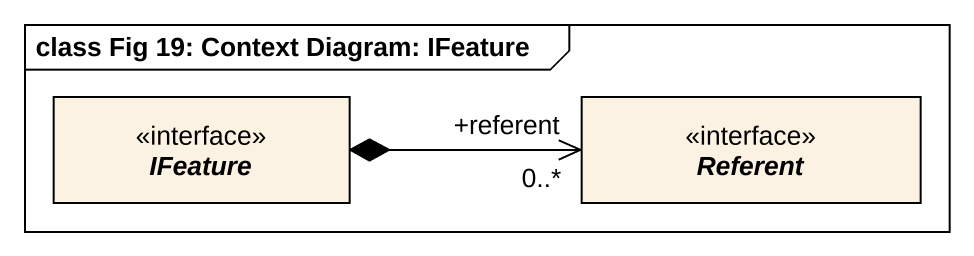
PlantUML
@startuml
mainframe class Fig 19: Context Diagram: IFeature
hide circle
hide empty members
interface IFeature
interface Referent
IFeature *-right-> "+referent\n0..*" Referent
@enduml
